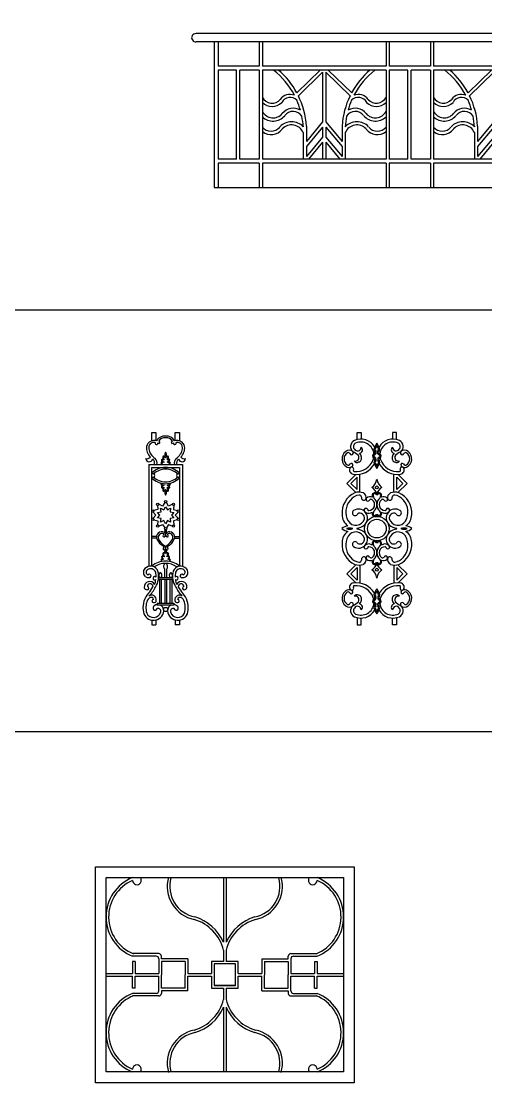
# Model space of a CAD drawing. Extents: x 12262 to 40734, y 30451 to 49613.
# Drawn here: x 30353 to 32506, y 35573 to 40489 of the extents above; entities that cross this region are included whole.
import ezdxf

# ---------------------------------------------------------------- set-up
doc = ezdxf.new("R2010")
doc.units = 0
doc.header["$LTSCALE"] = 0.85
doc.header["$MEASUREMENT"] = 0
doc.layers.get('0').update_dxf_attribs({"linetype": 'CONTINUOUS'})
doc.layers.add('www.cad-blocks.net', color=7, linetype='CONTINUOUS')

# ---------------------------------------------------------------- blocks, each defined once
blk = doc.blocks.new('A$C42CD0054')
for p, q in [((3673, 841.4), (3673, 0)), ((3673, 784), (20.4, 784)), ((3673, 746.5), (21.5, 746.5)), ((103.7, 746.5), (103.7, 71.5)), ((122.4, 746.5), (122.4, 634)), ((312.9, 746.5), (312.9, 634)), ((327.9, 746.5), (327.9, 634)), ((900.8, 746.5), (900.8, 634)), ((915.8, 746.5), (915.8, 634)), ((1106.3, 746.5), (1106.3, 634)), ((1121.3, 746.5), (1121.3, 634)), ((1694.2, 746.5), (1694.2, 634)), ((1709.2, 746.5), (1709.2, 634)), ((1899.7, 746.5), (1899.7, 634)), ((1914.7, 746.5), (1914.7, 634)), ((2487.6, 746.5), (2487.6, 634)), ((2502.6, 746.5), (2502.6, 634)), ((2693.1, 746.5), (2693.1, 634)), ((2708.1, 746.5), (2708.1, 634)), ((3281, 746.5), (3281, 634)), ((3296, 746.5), (3296, 634)), ((3486.5, 746.5), (3486.5, 634)), ((3501.5, 746.5), (3501.5, 634)), ((312.9, 634), (122.4, 634)), ((122.4, 615.3), (122.4, 202.8)), ((208.1, 615.3), (122.4, 615.3)), ((208.1, 202.8), (208.1, 615.3)), ((223.1, 202.8), (223.1, 615.3)), ((312.9, 615.3), (223.1, 615.3)), ((312.9, 615.3), (312.9, 202.8)), ((900.8, 634), (327.9, 634)), ((327.9, 615.3), (327.9, 202.8)), ((900.8, 615.3), (327.9, 615.3)), ((596.1, 615.3), (487.2, 510.2)), ((606.9, 604.8), (494.4, 496.3)), ((606.9, 604.8), (606.9, 374.8)), ((621.9, 604.8), (621.9, 374.8)), ((621.9, 604.8), (734.3, 496.3)), ((632.6, 615.3), (741.5, 510.2)), ((900.8, 615.3), (900.8, 202.8)), ((1106.3, 634), (915.8, 634)), ((915.8, 615.3), (915.8, 202.8)), ((1001.5, 615.3), (915.8, 615.3)), ((1001.5, 202.8), (1001.5, 615.3)), ((1016.5, 202.8), (1016.5, 615.3)), ((1106.3, 615.3), (1016.5, 615.3)), ((1106.3, 615.3), (1106.3, 202.8)), ((1694.2, 634), (1121.3, 634)), ((1694.2, 615.3), (1121.3, 615.3)), ((1121.3, 615.3), (1121.3, 202.8)), ((1389.5, 615.3), (1280.7, 510.2)), ((1400.3, 604.8), (1287.8, 496.3)), ((1400.3, 604.8), (1400.3, 374.8)), ((1415.3, 604.8), (1415.3, 374.8)), ((1415.3, 604.8), (1527.7, 496.3)), ((1426.1, 615.3), (1534.9, 510.2)), ((1694.2, 615.3), (1694.2, 202.8)), ((1899.7, 634), (1709.2, 634)), ((1709.2, 615.3), (1709.2, 202.8)), ((1794.9, 615.3), (1709.2, 615.3)), ((1794.9, 202.8), (1794.9, 615.3)), ((1809.9, 202.8), (1809.9, 615.3)), ((1899.7, 615.3), (1809.9, 615.3)), ((1899.7, 615.3), (1899.7, 202.8)), ((2487.6, 634), (1914.7, 634)), ((1914.7, 615.3), (1914.7, 202.8)), ((2487.6, 615.3), (1914.7, 615.3)), ((2182.9, 615.3), (2074.1, 510.2)), ((2193.7, 604.8), (2081.2, 496.3)), ((2193.7, 604.8), (2193.7, 374.8)), ((2208.7, 604.8), (2208.7, 374.8)), ((2208.7, 604.8), (2321.1, 496.3)), ((2219.5, 615.3), (2328.3, 510.2)), ((2487.6, 615.3), (2487.6, 202.8)), ((2693.1, 634), (2502.6, 634)), ((2502.6, 615.3), (2502.6, 202.8)), ((2588.3, 615.3), (2502.6, 615.3)), ((2588.3, 202.8), (2588.3, 615.3)), ((2603.3, 202.8), (2603.3, 615.3)), ((2693.1, 615.3), (2603.3, 615.3)), ((2693.1, 615.3), (2693.1, 202.8)), ((3281, 634), (2708.1, 634)), ((2708.1, 615.3), (2708.1, 202.8)), ((3281, 615.3), (2708.1, 615.3)), ((2976.3, 615.3), (2867.5, 510.2)), ((2987.1, 604.8), (2874.6, 496.3)), ((2987.1, 604.8), (2987.1, 374.8)), ((3002.1, 604.8), (3114.5, 496.3)), ((3002.1, 604.8), (3002.1, 374.8)), ((3012.9, 615.3), (3121.7, 510.2)), ((3281, 615.3), (3281, 202.8)), ((3486.5, 634), (3296, 634)), ((3296, 615.3), (3296, 202.8)), ((3381.7, 615.3), (3296, 615.3)), ((3381.7, 202.8), (3381.7, 615.3)), ((3396.7, 202.8), (3396.7, 615.3)), ((3486.5, 615.3), (3396.7, 615.3)), ((3486.5, 615.3), (3486.5, 202.8)), ((3673, 634), (3501.5, 634)), ((3501.5, 615.3), (3501.5, 202.8)), ((3673, 615.3), (3501.5, 615.3)), ((516.9, 356.1), (516.9, 353)), ((606.9, 374.8), (531.9, 284.8)), ((531.9, 356.1), (531.9, 284.8)), ((606.9, 351.3), (531.9, 261.3)), ((606.9, 351.3), (606.9, 304.5)), ((621.9, 374.8), (696.9, 284.8)), ((621.9, 351.3), (621.9, 304.5)), ((621.9, 351.3), (696.9, 261.3)), ((696.9, 356.1), (696.9, 284.8)), ((711.9, 356.1), (711.9, 353)), ((1310.3, 356.1), (1310.3, 353)), ((1400.3, 374.8), (1325.3, 284.8)), ((1325.3, 356.1), (1325.3, 284.8)), ((1400.3, 351.3), (1325.3, 261.3)), ((1400.3, 351.3), (1400.3, 304.5)), ((1415.3, 374.8), (1490.3, 284.8)), ((1415.3, 351.3), (1415.3, 304.5)), ((1415.3, 351.3), (1490.3, 261.3)), ((1490.3, 356.1), (1490.3, 284.8)), ((1505.3, 356.1), (1505.3, 353)), ((2103.7, 356.1), (2103.7, 353)), ((2193.7, 374.8), (2118.7, 284.8)), ((2118.7, 356.1), (2118.7, 284.8)), ((2193.7, 351.3), (2118.7, 261.3)), ((2193.7, 351.3), (2193.7, 304.5)), ((2208.7, 374.8), (2283.7, 284.8)), ((2208.7, 351.3), (2283.7, 261.3)), ((2208.7, 351.3), (2208.7, 304.5)), ((2283.7, 356.1), (2283.7, 284.8)), ((2298.7, 356.1), (2298.7, 353)), ((2897.1, 356.1), (2897.1, 353)), ((2987.1, 374.8), (2912.1, 284.8)), ((2912.1, 356.1), (2912.1, 284.8)), ((2987.1, 351.3), (2912.1, 261.3)), ((2987.1, 351.3), (2987.1, 304.5)), ((3002.1, 374.8), (3077.1, 284.8)), ((3002.1, 351.3), (3077.1, 261.3)), ((3002.1, 351.3), (3002.1, 304.5)), ((3077.1, 356.1), (3077.1, 284.8)), ((3092.1, 356.1), (3092.1, 353)), ((516.9, 326.1), (516.9, 202.8)), ((606.9, 304.5), (531.9, 214.5)), ((621.9, 304.5), (696.9, 214.5)), ((711.9, 326.1), (711.9, 202.8)), ((1310.3, 326.1), (1310.3, 202.8)), ((1400.3, 304.5), (1325.3, 214.5)), ((1415.3, 304.5), (1490.3, 214.5)), ((1505.3, 326.1), (1505.3, 202.8)), ((2103.7, 326.1), (2103.7, 202.8)), ((2193.7, 304.5), (2118.7, 214.5)), ((2208.7, 304.5), (2283.7, 214.5)), ((2298.7, 326.1), (2298.7, 202.8)), ((2897.1, 326.1), (2897.1, 202.8)), ((2987.1, 304.5), (2912.1, 214.5)), ((3002.1, 304.5), (3077.1, 214.5)), ((3092.1, 326.1), (3092.1, 202.8)), ((531.9, 261.3), (531.9, 214.5)), ((606.9, 281.1), (541.6, 202.8)), ((606.9, 281.1), (606.9, 202.8)), ((621.9, 281.1), (621.9, 202.8)), ((621.9, 281.1), (687.1, 202.8)), ((696.9, 261.3), (696.9, 214.5)), ((1325.3, 261.3), (1325.3, 214.5)), ((1400.3, 281.1), (1335, 202.8)), ((1400.3, 281.1), (1400.3, 202.8)), ((1415.3, 281.1), (1415.3, 202.8)), ((1415.3, 281.1), (1480.5, 202.8)), ((1490.3, 261.3), (1490.3, 214.5)), ((2118.7, 261.3), (2118.7, 214.5)), ((2193.7, 281.1), (2128.4, 202.8)), ((2193.7, 281.1), (2193.7, 202.8)), ((2208.7, 281.1), (2273.9, 202.8)), ((2208.7, 281.1), (2208.7, 202.8)), ((2283.7, 261.3), (2283.7, 214.5)), ((2912.1, 261.3), (2912.1, 214.5)), ((2987.1, 281.1), (2921.8, 202.8)), ((2987.1, 281.1), (2987.1, 202.8)), ((3002.1, 281.1), (3067.3, 202.8)), ((3002.1, 281.1), (3002.1, 202.8)), ((3077.1, 261.3), (3077.1, 214.5)), ((208.1, 202.8), (122.4, 202.8)), ((312.9, 202.8), (223.1, 202.8)), ((900.8, 202.8), (327.9, 202.8)), ((1001.5, 202.8), (915.8, 202.8)), ((1106.3, 202.8), (1016.5, 202.8)), ((1694.2, 202.8), (1121.3, 202.8)), ((1794.9, 202.8), (1709.2, 202.8)), ((1899.7, 202.8), (1809.9, 202.8)), ((2487.6, 202.8), (1914.7, 202.8)), ((2588.3, 202.8), (2502.6, 202.8)), ((2693.1, 202.8), (2603.3, 202.8)), ((3281, 202.8), (2708.1, 202.8)), ((3381.7, 202.8), (3296, 202.8)), ((3486.5, 202.8), (3396.7, 202.8)), ((3673, 202.8), (3501.5, 202.8)), ((312.9, 184), (122.4, 184)), ((122.4, 184), (122.4, 71.5)), ((312.9, 184), (312.9, 71.5)), ((900.8, 184), (327.9, 184)), ((327.9, 184), (327.9, 71.5)), ((900.8, 184), (900.8, 71.5)), ((1106.3, 184), (915.8, 184)), ((915.8, 184), (915.8, 71.5)), ((1106.3, 184), (1106.3, 71.5)), ((1694.2, 184), (1121.3, 184)), ((1121.3, 184), (1121.3, 71.5)), ((1694.2, 184), (1694.2, 71.5)), ((1899.7, 184), (1709.2, 184)), ((1709.2, 184), (1709.2, 71.5)), ((1899.7, 184), (1899.7, 71.5)), ((2487.6, 184), (1914.7, 184)), ((1914.7, 184), (1914.7, 71.5)), ((2487.6, 184), (2487.6, 71.5)), ((2693.1, 184), (2502.6, 184)), ((2502.6, 184), (2502.6, 71.5)), ((2693.1, 184), (2693.1, 71.5)), ((3281, 184), (2708.1, 184)), ((2708.1, 184), (2708.1, 71.5)), ((3281, 184), (3281, 71.5)), ((3486.5, 184), (3296, 184)), ((3296, 184), (3296, 71.5)), ((3486.5, 184), (3486.5, 71.5)), ((3673, 184), (3501.5, 184)), ((3501.5, 184), (3501.5, 71.5)), ((103.7, 71.5), (3673, 71.5))]:
    blk.add_line(p, q)
for centre, radius, start, end in [((18.9, 765.2), 18.9, 85.2186, 278.0119), ((156.5, 331), 361.2, 27.6638, 51.9144), ((156.5, 331), 376.2, 28.4544, 49.0869), ((1072.2, 331), 376.2, 130.9131, 151.5456), ((1072.2, 331), 361.2, 128.0856, 152.3362), ((949.9, 331), 361.2, 27.6638, 51.9144), ((949.9, 331), 376.2, 28.4544, 49.0869), ((1865.6, 331), 376.2, 130.9131, 151.5456), ((1865.6, 331), 361.2, 128.0856, 152.3362), ((1743.3, 331), 361.2, 27.6638, 51.9144), ((1743.3, 331), 376.2, 28.4544, 49.0869), ((2659, 331), 376.2, 130.9131, 151.5456), ((2659, 331), 361.2, 128.0856, 152.3362), ((2536.7, 331), 361.2, 27.6638, 51.9144), ((2536.7, 331), 376.2, 28.4544, 49.0869), ((3452.4, 331), 376.2, 130.9131, 151.5456), ((3452.4, 331), 361.2, 128.0856, 152.3362), ((3330.1, 331), 361.2, 27.6638, 51.9144), ((3330.1, 331), 376.2, 24.297, 49.0869), ((456.2, 445.8), 56.6, 69.1355, 143.5659), ((156.5, 331), 376.2, 3.8274, 26.0685), ((1072.2, 331), 376.2, 153.9315, 176.1726), ((772.5, 445.8), 56.6, 36.4341, 110.8645), ((1249.6, 445.8), 56.6, 69.1355, 143.5659), ((949.9, 331), 376.2, 3.8274, 26.0685), ((1865.6, 331), 376.2, 153.9315, 176.1726), ((1565.9, 445.8), 56.6, 36.4341, 110.8645), ((2043, 445.8), 56.6, 69.1355, 143.5659), ((1743.3, 331), 376.2, 3.8274, 26.0685), ((2659, 331), 376.2, 153.9315, 176.1726), ((2359.3, 445.8), 56.6, 36.4341, 110.8645), ((2836.5, 445.8), 56.6, 69.1355, 143.5659), ((2536.7, 331), 376.2, 3.8274, 26.0685), ((3452.4, 331), 376.2, 153.9315, 176.1726), ((3152.7, 445.8), 56.6, 36.4341, 110.8645), ((3629.9, 445.8), 56.6, 40.374, 143.5659), ((372.4, 513.1), 51, 209.2082, 318.8575), ((372.4, 513.1), 66, 227.5872, 313.3542), ((456.2, 445.8), 43.1, 43.4038, 153.3647), ((156.5, 331), 361.2, 15.7981, 23.5678), ((1072.2, 331), 361.2, 156.4322, 164.2019), ((772.5, 445.8), 43.1, 26.6353, 136.5962), ((856.3, 513.1), 66, 226.6458, 312.4128), ((856.3, 513.1), 51, 221.1425, 330.7918), ((1165.8, 513.1), 51, 209.2082, 318.8575), ((1165.8, 513.1), 66, 227.5872, 313.3542), ((1249.6, 445.8), 43.1, 43.4038, 153.3647), ((949.9, 331), 361.2, 15.7981, 23.5678), ((1865.6, 331), 361.2, 156.4322, 164.2019), ((1565.9, 445.8), 43.1, 26.6353, 136.5962), ((1649.7, 513.1), 66, 226.6458, 312.4128), ((1649.7, 513.1), 51, 221.1425, 330.7918), ((1959.2, 513.1), 51, 209.2082, 318.8575), ((1959.2, 513.1), 66, 227.5872, 313.3542), ((2043, 445.8), 43.1, 43.4038, 153.3647), ((1743.3, 331), 361.2, 15.7981, 23.5678), ((2659, 331), 361.2, 156.4322, 164.2019), ((2359.3, 445.8), 43.1, 26.6353, 136.5962), ((2443.1, 513.1), 66, 226.6458, 312.4128), ((2443.1, 513.1), 51, 221.1425, 330.7918), ((2752.6, 513.1), 51, 209.2082, 318.8575), ((2752.6, 513.1), 66, 227.5872, 313.3542), ((2836.5, 445.8), 43.1, 43.4038, 153.3647), ((2536.7, 331), 361.2, 15.7981, 23.5678), ((3452.4, 331), 361.2, 156.4322, 164.2019), ((3152.7, 445.8), 43.1, 26.6353, 136.5962), ((3236.5, 513.1), 66, 226.6458, 312.4128), ((3236.5, 513.1), 51, 221.1425, 330.7918), ((3546, 513.1), 51, 209.2082, 318.8575), ((3546, 513.1), 66, 227.5872, 313.3542), ((3629.9, 445.8), 43.1, 43.4038, 153.3647), ((3700.7, 486.3), 41, 195.4558, 227.4894), ((377.3, 450.9), 56.7, 209.2082, 318.8575), ((377.3, 450.9), 71.7, 226.3578, 318.8575), ((470.5, 376.1), 62.9, 57.7737, 143.5659), ((470.5, 376.1), 47.9, 33.2455, 143.5659), ((156.5, 331), 361.2, 3.4601, 11.398), ((1072.2, 331), 361.2, 168.602, 176.5399), ((758.2, 376.1), 47.9, 36.4341, 146.7545), ((758.2, 376.1), 62.9, 36.4341, 122.2263), ((851.4, 450.9), 71.7, 221.1425, 313.6422), ((851.4, 450.9), 56.7, 221.1425, 330.7918), ((1170.7, 450.9), 56.7, 209.2082, 318.8575), ((1170.7, 450.9), 71.7, 226.3578, 318.8575), ((1263.9, 376.1), 62.9, 57.7737, 143.5659), ((1263.9, 376.1), 47.9, 33.2455, 143.5659), ((949.9, 331), 361.2, 3.4601, 11.398), ((1865.6, 331), 361.2, 168.602, 176.5399), ((1551.6, 376.1), 47.9, 36.4341, 146.7545), ((1551.6, 376.1), 62.9, 36.4341, 122.2263), ((1644.8, 450.9), 71.7, 221.1425, 313.6422), ((1644.8, 450.9), 56.7, 221.1425, 330.7918), ((1964.1, 450.9), 56.7, 209.2082, 318.8575), ((1964.1, 450.9), 71.7, 226.3578, 318.8575), ((2057.3, 376.1), 62.9, 57.7737, 143.5659), ((2057.3, 376.1), 47.9, 33.2455, 143.5659), ((1743.3, 331), 361.2, 3.4601, 11.398), ((2659, 331), 361.2, 168.602, 176.5399), ((2345, 376.1), 47.9, 36.4341, 146.7545), ((2345, 376.1), 62.9, 36.4341, 122.2263), ((2438.2, 450.9), 71.7, 221.1425, 313.6422), ((2438.2, 450.9), 56.7, 221.1425, 330.7918), ((2757.6, 450.9), 56.7, 209.2082, 318.8575), ((2757.6, 450.9), 71.7, 226.3578, 318.8575), ((2850.7, 376.1), 62.9, 57.7737, 143.5659), ((2850.7, 376.1), 47.9, 33.2455, 143.5659), ((2536.7, 331), 361.2, 3.4601, 11.398), ((3452.4, 331), 361.2, 168.602, 176.5399), ((3138.4, 376.1), 47.9, 36.4341, 146.7545), ((3138.4, 376.1), 62.9, 36.4341, 122.2263), ((3231.6, 450.9), 71.7, 221.1425, 313.6422), ((3231.6, 450.9), 56.7, 221.1425, 330.7918), ((3551, 450.9), 56.7, 209.2082, 318.8575), ((3551, 450.9), 71.7, 226.3578, 319.3693), ((3644.1, 376.1), 62.9, 62.6823, 143.5659), ((3644.1, 376.1), 47.9, 52.942, 144.0404), ((368, 382.8), 50.9, 217.9346, 322.0654), ((463.1, 302.6), 73.6, 42.9606, 137.1616), ((463.1, 302.6), 58.6, 23.6632, 137.1616), ((765.6, 302.6), 73.6, 42.8384, 137.0394), ((765.6, 302.6), 58.6, 42.8384, 156.3368), ((860.7, 382.8), 50.9, 217.9346, 322.0654), ((1161.4, 382.8), 50.9, 217.9346, 322.0654), ((1256.5, 302.6), 73.6, 42.9606, 137.1616), ((1256.5, 302.6), 58.6, 23.6632, 137.1616), ((1559, 302.6), 73.6, 42.8384, 137.0394), ((1559, 302.6), 58.6, 42.8384, 156.3368), ((1654.1, 382.8), 50.9, 217.9346, 322.0654), ((1954.8, 382.8), 50.9, 217.9346, 322.0654), ((2049.9, 302.6), 73.6, 42.9606, 137.1616), ((2049.9, 302.6), 58.6, 23.6632, 137.1616), ((2352.4, 302.6), 73.6, 42.8384, 137.0394), ((2352.4, 302.6), 58.6, 42.8384, 156.3368), ((2447.5, 382.8), 50.9, 217.9346, 322.0654), ((2748.2, 382.8), 50.9, 217.9346, 322.0654), ((2843.3, 302.6), 73.6, 42.9606, 137.1616), ((2843.3, 302.6), 58.6, 23.6632, 137.1616), ((3145.8, 302.6), 73.6, 42.8384, 137.0394), ((3145.8, 302.6), 58.6, 42.8384, 156.3368), ((3240.9, 382.8), 50.9, 217.9346, 322.0654), ((3541.6, 382.8), 50.9, 217.9346, 322.0654), ((3636.7, 302.6), 73.6, 60.526, 137.1616), ((3636.7, 302.6), 58.6, 51.839, 137.1616), ((368, 382.8), 65.9, 232.4681, 322.0654), ((860.7, 382.8), 65.9, 217.9346, 307.5319), ((1161.4, 382.8), 65.9, 232.4681, 322.0654), ((1654.1, 382.8), 65.9, 217.9346, 307.5319), ((1954.8, 382.8), 65.9, 232.4681, 322.0654), ((2447.5, 382.8), 65.9, 217.9346, 307.5319), ((2748.2, 382.8), 65.9, 232.4681, 322.0654), ((3240.9, 382.8), 65.9, 217.9346, 307.5319), ((3541.6, 382.8), 65.9, 232.4681, 322.0654)]:
    blk.add_arc(centre, radius, start, end)
blk = doc.blocks.new('A$C39BF723B')
for p, q in [((22.5, 473.6), (22.5, 495)), ((22.5, 495), (33, 495)), ((33, 495), (33, 474)), ((82.7, 474), (82.7, 495)), ((82.7, 495), (93.2, 495)), ((93.2, 495), (93.2, 473.6)), ((14.4, 412.5), (101.4, 412.5)), ((14.4, 412.5), (14.4, 150.3)), ((101.4, 412.5), (101.4, 150.3)), ((21.9, 405), (93.9, 405)), ((21.9, 405), (21.9, 150.7)), ((93.9, 405), (93.9, 150.7)), ((36.7, 307.4), (37.8, 296.6)), ((50.2, 305.6), (40.3, 310)), ((55.6, 315), (50.2, 305.6)), ((53.3, 296.1), (57.9, 303.9)), ((57.9, 303.9), (62.4, 296.1)), ((65.5, 305.6), (60.1, 315)), ((75.4, 310), (65.5, 305.6)), ((79, 307.4), (77.9, 296.6)), ((25.9, 290.1), (33.1, 282)), ((33.1, 282), (25.9, 274)), ((37.8, 296.6), (27.2, 294.4)), ((37.1, 288.8), (46, 290.7)), ((43.1, 282), (37.1, 288.8)), ((37.1, 275.3), (43.1, 282)), ((46, 273.4), (37.1, 275.3)), ((46, 290.7), (45, 299.7)), ((45, 299.7), (53.3, 296.1)), ((45, 264.4), (46, 273.4)), ((62.4, 296.1), (70.7, 299.7)), ((70.7, 299.7), (69.8, 290.7)), ((69.8, 290.7), (78.7, 288.8)), ((78.7, 275.3), (69.8, 273.4)), ((69.8, 273.4), (70.7, 264.4)), ((78.7, 288.8), (72.6, 282)), ((72.6, 282), (78.7, 275.3)), ((77.9, 296.6), (88.5, 294.4)), ((89.9, 290.1), (82.7, 282)), ((82.7, 282), (89.9, 274)), ((27.2, 269.7), (37.8, 267.5)), ((37.8, 267.5), (36.7, 256.7)), ((40.3, 254.1), (50.2, 258.5)), ((53.3, 268), (45, 264.4)), ((50.2, 258.5), (55.6, 249.1)), ((57.9, 260.2), (53.3, 268)), ((62.4, 268), (57.9, 260.2)), ((65.5, 258.5), (60.1, 249.1)), ((70.7, 264.4), (62.4, 268)), ((65.5, 258.5), (75.4, 254.1)), ((88.5, 269.7), (77.9, 267.5)), ((77.9, 267.5), (79, 256.7)), ((34.5, 227.6), (21.9, 227.6)), ((34.5, 223.1), (21.9, 223.1)), ((81.2, 227.6), (93.9, 227.6)), ((81.2, 223.1), (93.9, 223.1)), ((55.6, 121.5), (55.6, 143.4)), ((60.1, 143.4), (60.1, 121.5)), ((39.2, 117.1), (76.4, 117.1)), ((39.8, 121.5), (76, 121.5)), ((42.1, 117.1), (42.1, 56.1)), ((46.6, 117.1), (46.6, 56.1)), ((55.6, 117.1), (55.6, 56.1)), ((60.1, 117.1), (60.1, 56.1)), ((69.1, 117.1), (69.1, 56.1)), ((73.6, 117.1), (73.6, 56.1)), ((36.4, 56.1), (79.4, 56.1)), ((36.4, 56.1), (36.4, 51.8)), ((79.4, 56.1), (79.4, 51.8)), ((36.4, 51.8), (79.4, 51.8)), ((22.5, 12.2), (22.5, 0)), ((22.5, 0), (33, 0)), ((33, 12.6), (33, 0)), ((82.7, 12.6), (82.7, 0)), ((93.2, 0), (82.7, 0)), ((93.2, 12.2), (93.2, 0))]:
    blk.add_line(p, q)
for centre, radius in [((37.5, 310.1), 2.81), ((57.9, 316.7), 2.81), ((78.2, 310.1), 2.81), ((24.9, 292.7), 2.81), ((24.9, 271.3), 2.81), ((90.8, 292.7), 2.81), ((90.8, 271.3), 2.81), ((37.5, 254), 2.81), ((57.9, 247.4), 2.81), ((78.2, 254), 2.81), ((57.9, 243), 1.63), ((57.9, 239.7), 1.63), ((57.9, 236.5), 1.63), ((57.9, 193.1), 1.63), ((57.9, 189.9), 1.63), ((57.9, 186.6), 1.63), ((57.9, 39.5), 5.37)]:
    blk.add_circle(centre, radius)
for centre, radius, start, end in [((28.4, 454.5), 20, 71.1216, 167.7363), ((28.5, 455.1), 14.3, 79.5381, 189.0642), ((34.3, 467.3), 3.73, 149.7275, 16.085), ((55.5, 462.6), 23.2, 84.0274, 152.3283), ((40.5, 469.6), 2.92, 204.7851, 95.512), ((54.8, 465), 16.4, 79.2607, 152.8292), ((60.3, 462.6), 23.2, 27.6717, 95.9726), ((60.9, 465), 16.4, 27.1708, 100.7394), ((75.2, 469.6), 2.92, 84.488, 335.2149), ((81.5, 467.3), 3.73, 163.915, 30.2725), ((87.3, 454.5), 20, 12.2637, 108.8784), ((87.3, 455.1), 14.3, 350.9358, 100.4619), ((42.2, 455.4), 33.5, 174.3246, 225.6424), ((52.7, 460.2), 39.1, 190.7943, 235.8657), ((74.1, 435), 18.7, 150.1356, 185.442), ((41.6, 435), 18.7, 354.558, 29.8644), ((63, 460.2), 39.1, 304.1343, 349.2057), ((73.5, 455.4), 33.5, 314.3576, 5.6754), ((9.8, 438.7), 11.5, 252.9572, 321.4047), ((15.8, 429), 9.41, 188.0869, 341.4639), ((19, 417.1), 10.6, 334.1112, 57.3286), ((22.3, 417.1), 13.6, 340.0319, 51.4679), ((50, 414.8), 4.5, 92.1182, 161.581), ((50.5, 416.5), 4.78, 183.7854, 237.4211), ((51, 421.4), 5.1, 87.9369, 143.3121), ((52.2, 424), 5.3, 175.7793, 243.3345), ((55.2, 407.7), 11, 97.5806, 131.4505), ((54.1, 418.3), 6.59, 200.7974, 241.0003), ((54.1, 413.4), 11.3, 89.2648, 116.2142), ((58.4, 427.6), 10.2, 203.2896, 242.7452), ((58.6, 430.1), 8.29, 152.2821, 206.0266), ((52.6, 429), 5.12, 55.2196, 104.5456), ((61.4, 429.9), 8.91, 167.018, 215.6457), ((51.1, 421.5), 10.6, 51.2423, 81.1257), ((65.6, 418.4), 13.8, 100.906, 124.7072), ((63.2, 429), 5.12, 75.4544, 124.7804), ((54.3, 429.9), 8.91, 324.3543, 12.982), ((61.7, 413.4), 11.3, 63.7858, 90.7352), ((57.4, 427.6), 10.2, 297.2548, 336.7104), ((60.6, 407.7), 11, 48.5495, 82.4194), ((57.1, 430.1), 8.29, 333.9734, 27.7179), ((64.8, 421.4), 5.1, 36.6879, 92.0631), ((61.7, 418.3), 6.59, 298.9997, 339.2026), ((63.6, 424), 5.3, 296.6655, 4.2207), ((65.8, 414.8), 4.5, 18.419, 87.8818), ((65.3, 416.5), 4.78, 302.5789, 356.2146), ((93.5, 417.1), 13.6, 128.5321, 199.9681), ((96.8, 417.1), 10.6, 122.6714, 205.8888), ((100, 429), 9.41, 198.5361, 351.9131), ((105.9, 438.7), 11.5, 218.5953, 287.0428), ((59.4, 350.9), 54.2, 91.6593, 133.9106), ((25.5, 384), 4.5, 216.3835, 143.6165), ((59.5, 350.8), 49.7, 92.0009, 131.027), ((56.3, 350.9), 49.7, 48.9586, 88.3407), ((56.3, 350.9), 54.2, 46.0894, 88.3407), ((90.3, 384), 4.5, 36.3835, 323.6165), ((59.4, 417.2), 54.2, 226.0894, 268.3407), ((59.4, 417.2), 49.7, 228.9586, 268.1903), ((50.5, 361.2), 4.78, 137.1227, 176.2146), ((50, 363), 4.5, 198.419, 267.8818), ((52.2, 353.7), 5.3, 116.6655, 184.2207), ((54.1, 359.5), 6.59, 136.9788, 159.2026), ((55.2, 370.1), 11, 228.5495, 262.4194), ((58.4, 350.1), 10.2, 117.2548, 156.7104), ((56.3, 417.2), 49.7, 271.8097, 311.0414), ((56.3, 417.2), 54.2, 271.6593, 313.9106), ((60.6, 370.1), 11, 277.5806, 311.4505), ((57.4, 350.1), 10.2, 23.2896, 62.7452), ((65.8, 363), 4.5, 272.1182, 341.581), ((63.6, 353.7), 5.3, 355.7793, 63.3345), ((61.7, 359.5), 6.59, 20.7974, 43.0212), ((65.3, 361.2), 4.78, 3.7854, 42.8773), ((51, 356.4), 5.1, 216.6879, 272.0631), ((54.1, 364.3), 11.3, 243.7858, 270.7352), ((58.6, 347.7), 8.29, 153.9734, 207.7179), ((52.6, 348.8), 5.12, 255.4544, 304.7804), ((61.4, 347.8), 8.91, 144.3543, 192.982), ((50.9, 356.8), 11.2, 279.6079, 307.9544), ((74.1, 342.8), 18.7, 174.558, 209.8644), ((65.4, 358.9), 13.3, 234.8724, 259.45), ((41.6, 342.8), 18.7, 330.1356, 5.442), ((63.2, 348.8), 5.12, 235.2196, 284.5456), ((61.7, 364.3), 11.3, 269.2648, 296.2142), ((54.3, 347.8), 8.91, 347.018, 35.6457), ((57.1, 347.7), 8.29, 332.2821, 26.0266), ((64.8, 356.4), 5.1, 267.9369, 323.3121), ((48.1, 225.7), 13.8, 60.5099, 203.606), ((71.1, 236.5), 39.1, 204.639, 239.3376), ((48.7, 225.4), 9.82, 64.5152, 203.1478), ((74, 237), 37.7, 204.1685, 239.6899), ((53.9, 229.2), 2.91, 119.4665, 318.5568), ((51.8, 233.1), 1.56, 293.5776, 47.4125), ((50.6, 231.9), 7.17, 319.6176, 53.2005), ((65.1, 231.9), 7.17, 126.7995, 220.3824), ((61.9, 229.2), 2.91, 221.4432, 60.5335), ((41.7, 237), 37.7, 300.3101, 335.8315), ((67.6, 225.7), 13.8, 336.394, 119.4901), ((63.9, 233.1), 1.56, 132.5875, 246.4224), ((67.1, 225.4), 9.82, 336.8522, 115.4848), ((44.7, 236.5), 39.1, 300.6624, 335.361), ((50.1, 200), 2.99, 306.7464, 71.0372), ((54.6, 195.9), 3.17, 148.3767, 339.4289), ((47, 197.1), 10.9, 347.7462, 42.5067), ((68.7, 197.1), 10.9, 137.4933, 192.2538), ((61.1, 195.9), 3.17, 200.5711, 31.6233), ((65.6, 200), 2.99, 108.9628, 233.2536), ((56.8, 111.7), 52.3, 88.8109, 131.8799), ((50, 165.1), 4.5, 92.1182, 161.581), ((50.5, 166.9), 4.78, 183.7854, 229.6281), ((52.2, 162.7), 6.22, 87.8351, 143.4461), ((52, 167.5), 4.89, 193.4572, 234.3598), ((52.6, 173.8), 5.03, 169.4989, 236.3439), ((50.9, 173.9), 3.4, 67.6072, 165.4737), ((52.2, 171.7), 4.08, 46.543, 138.6794), ((55.3, 174.3), 6.15, 179.1222, 242.8255), ((58.1, 181.9), 7.62, 161.9661, 219.9214), ((54.6, 181.3), 4.83, 47.5917, 142.0421), ((55.3, 180.1), 3.99, 49.7518, 132.9569), ((66.8, 182.6), 14.2, 178.2647, 213.6485), ((61.1, 181.3), 4.83, 37.9579, 132.4083), ((60.4, 180.1), 3.97, 46.98, 130.3041), ((59, 111.7), 52.3, 48.1201, 91.1891), ((48.9, 182.6), 14.2, 326.3515, 1.7353), ((63.6, 171.7), 4.08, 41.3206, 133.457), ((60.5, 174.3), 6.15, 297.1745, 0.8778), ((63.5, 162.7), 6.22, 36.5539, 92.1649), ((57.7, 181.9), 7.62, 320.0786, 18.0339), ((64.8, 173.9), 3.4, 14.5263, 112.3928), ((63.2, 173.8), 5.03, 303.6561, 10.5011), ((65.8, 165.1), 4.5, 18.419, 87.8818), ((63.8, 167.5), 4.89, 305.6402, 346.5428), ((65.3, 166.9), 4.78, 310.3719, 356.2146), ((14.6, 134.7), 14.1, 135.1773, 234.8627), ((19.3, 130.6), 20.3, 21.1116, 136.4093), ((14.2, 135.6), 6.79, 120.553, 256.5978), ((19.1, 130.1), 14.1, 20.62, 126.2627), ((56.8, 111.7), 46.4, 88.675, 126.9842), ((-12.5, 124.9), 52.4, 328.0266, 14.3847), ((61.6, 150), 8.88, 114.7084, 227.7256), ((54.2, 150), 8.88, 312.0521, 65.2916), ((58.9, 111.7), 46.4, 53.016, 91.3313), ((128.3, 124.9), 52.4, 165.6153, 211.9734), ((96.4, 130.6), 20.3, 43.5907, 158.8884), ((96.6, 130.1), 14.1, 53.7373, 159.38), ((101.6, 135.6), 6.79, 283.4022, 59.447), ((101.2, 134.7), 14.1, 305.1373, 44.8227), ((17, 97.2), 14.2, 29.1922, 185.078), ((13.7, 136.7), 15.3, 242.0029, 274.7819), ((16, 125.9), 4.58, 256.7849, 137.53), ((29.9, 119.7), 4.37, 35.3606, 310.8466), ((-11.9, 122), 45, 336.6212, 352.7896), ((-19.5, 124), 53, 358.0712, 12.0236), ((49.4, 127.1), 9.32, 138.986, 217.6572), ((44.1, 131.3), 2.64, 84.768, 132.14), ((44.7, 131.9), 2.04, 36.5857, 100.4496), ((38.3, 127.1), 10.1, 326.2929, 37.1089), ((77.4, 127.1), 10.1, 142.8911, 213.7071), ((71, 131.9), 2.04, 79.5504, 143.4143), ((71.6, 131.3), 2.64, 47.86, 95.232), ((66.4, 127.1), 9.32, 322.3428, 41.014), ((135.3, 124), 53, 167.9764, 181.9288), ((85.8, 119.7), 4.37, 229.1534, 144.6394), ((127.7, 122), 45, 187.2104, 203.3788), ((98.7, 97.2), 14.2, 354.922, 150.8078), ((99.8, 125.9), 4.58, 42.47, 283.2151), ((102.1, 136.7), 15.3, 265.2181, 297.9971), ((9.8, 97.2), 7.03, 189.6775, 272.2928), ((10.4, 94.2), 4.11, 265.8918, 83.2196), ((17.3, 98.8), 6.45, 99.4251, 184.3486), ((-49.9, 139.7), 86.3, 317.3374, 330.7117), ((-46.6, 136.6), 87.9, 314.3572, 333.3144), ((17.8, 97.7), 7.62, 358.3302, 101.4675), ((162.3, 136.6), 87.9, 206.6856, 225.6428), ((98, 97.7), 7.62, 78.5325, 181.6698), ((165.6, 139.7), 86.3, 209.2883, 222.6626), ((98.4, 98.8), 6.45, 355.6514, 80.5749), ((105.3, 94.2), 4.11, 96.7804, 274.1082), ((105.9, 97.2), 7.03, 267.7072, 350.3225), ((55.8, 44.2), 56.2, 138.7348, 186.3426), ((56.3, 44.3), 49.2, 158.2197, 196.5416), ((22, 58.3), 12.1, 85.5583, 159.4939), ((22.1, 64.3), 11.9, 351.2329, 127.6922), ((26.9, 61.2), 4.13, 89.545, 268.8623), ((22.3, 65.7), 4.66, 354.7444, 82.2981), ((27.8, 63.1), 6.12, 260.488, 354.9646), ((93.6, 64.3), 11.9, 52.3078, 188.7671), ((87.9, 63.1), 6.12, 185.0354, 279.512), ((93.5, 65.7), 4.66, 97.7019, 185.2556), ((88.9, 61.2), 4.13, 271.1377, 90.455), ((93.8, 58.3), 12.1, 20.5061, 94.4417), ((59.9, 44.2), 56.2, 353.6574, 41.2652), ((59.4, 44.3), 49.2, 343.4584, 21.7803), ((26.7, 38.5), 26.7, 181.2641, 343.7483), ((26.7, 38), 19.2, 203.9308, 345.3899), ((33.7, 43), 8.01, 129.2253, 203.3345), ((30.8, 43.1), 5.6, 216.8563, 346.9423), ((37.3, 36), 15.8, 341.7224, 123.4229), ((38.5, 35.2), 7.05, 343.8137, 108.1806), ((78.5, 36), 15.8, 56.5771, 198.2776), ((89.1, 38.5), 26.7, 196.2517, 358.7359), ((77.3, 35.2), 7.05, 71.8194, 196.1863), ((89.1, 38), 19.2, 194.6101, 336.0692), ((84.9, 43.1), 5.6, 193.0577, 323.1437), ((82.1, 43), 8.01, 336.6655, 50.7747)]:
    blk.add_arc(centre, radius, start, end)
blk = doc.blocks.new('A$C1D965785')
for p, q in [((39.2, 476.5), (39.2, 495)), ((39.2, 495), (49.7, 495)), ((49.7, 495), (49.7, 477.7)), ((140.8, 495), (130.3, 495)), ((130.3, 495), (130.3, 477.7)), ((140.8, 476.5), (140.8, 495)), ((35.5, 387), (12.4, 363.8)), ((46.4, 341.1), (46.4, 387.7)), ((133.6, 341.1), (133.6, 387.7)), ((144.5, 387), (167.6, 363.8)), ((12.4, 363.8), (35.8, 340.3)), ((38.9, 379.8), (23, 363.8)), ((23, 363.8), (38.9, 347.9)), ((38.9, 347.9), (38.9, 379.8)), ((141.1, 379.8), (157, 363.8)), ((141.1, 347.9), (141.1, 379.8)), ((157, 363.8), (141.1, 347.9)), ((167.6, 363.8), (144.2, 340.3)), ((12.4, 131.2), (35.8, 154.7)), ((23, 131.2), (38.9, 147.1)), ((38.9, 147.1), (38.9, 115.2)), ((46.4, 153.9), (46.4, 107.3)), ((133.6, 153.9), (133.6, 107.3)), ((141.1, 147.1), (141.1, 115.2)), ((157, 131.2), (141.1, 147.1)), ((167.6, 131.2), (144.2, 154.7)), ((35.5, 108), (12.4, 131.2)), ((38.9, 115.2), (23, 131.2)), ((141.1, 115.2), (157, 131.2)), ((144.5, 108), (167.6, 131.2)), ((39.2, 18.5), (39.2, 0)), ((49.7, 0), (49.7, 17.3)), ((130.3, 0), (130.3, 17.3)), ((140.8, 18.5), (140.8, 0)), ((39.2, 0), (49.7, 0)), ((140.8, 0), (130.3, 0))]:
    blk.add_line(p, q)
for centre, radius in [((89.9, 353.4), 3.85), ((90, 247.5), 31.5), ((90, 247.5), 24), ((89.9, 141.6), 3.85)]:
    blk.add_circle(centre, radius)
for centre, radius, start, end in [((39.5, 458.6), 17.2, 115.7088, 230.5177), ((39.5, 458.6), 9.67, 116.2509, 221.6234), ((48.9, 436.4), 41.3, 30.4454, 114.1681), ((48.9, 436.4), 33.8, 5.8037, 113.9812), ((161.4, 420.3), 85.3, 146.8204, 158.4473), ((18.6, 420.3), 85.3, 21.5527, 33.1796), ((131.1, 436.4), 41.3, 65.8319, 149.5546), ((131.1, 436.4), 33.8, 66.0188, 174.1963), ((140.5, 458.6), 9.67, 318.3766, 63.7491), ((140.5, 458.6), 17.2, 309.4823, 64.2912), ((24.3, 427), 24.1, 127.2574, 243.2823), ((23.7, 426.7), 18.3, 120.8755, 236.9042), ((18.7, 434.1), 15.1, 51.144, 126.8647), ((16.4, 438.5), 4.4, 27.0844, 117.7551), ((24.8, 442.3), 4.91, 202.0145, 46.6439), ((-0.6, 389.8), 62.8, 46.6839, 62.2807), ((40.3, 456.3), 9.06, 207.0966, 2.7233), ((44.6, 449.8), 8.44, 274.3477, 55.5053), ((35.4, 429.6), 15.3, 325.0669, 50.0651), ((85, 434.4), 6.17, 118.937, 234.9786), ((82.3, 443.2), 3.32, 264.1332, 39.2299), ((114.1, 461.9), 33.6, 197.8075, 209.77), ((82.3, 443.2), 6.32, 275.3138, 36.5731), ((161.4, 420.3), 82.3, 150.1664, 157.6861), ((114.1, 461.9), 30.6, 199.7955, 209.3904), ((18.6, 420.3), 82.3, 22.3139, 29.8336), ((97.7, 443.2), 6.32, 143.4269, 264.6862), ((65.9, 461.9), 30.6, 330.6096, 340.2045), ((97.7, 443.2), 3.32, 140.7701, 275.8668), ((65.9, 461.9), 33.6, 330.23, 342.1925), ((95, 434.4), 6.17, 305.0214, 61.063), ((135.4, 449.8), 8.44, 124.4947, 265.6523), ((144.6, 429.6), 15.3, 129.9349, 214.9331), ((139.7, 456.3), 9.06, 177.2767, 332.9034), ((180.6, 389.8), 62.8, 117.7193, 133.3161), ((155.2, 442.3), 4.91, 133.3561, 337.9855), ((161.3, 434.1), 15.1, 53.1353, 128.856), ((163.6, 438.5), 4.4, 62.2449, 152.9156), ((156.3, 426.7), 18.3, 303.0958, 59.1245), ((155.7, 427), 24.1, 296.7177, 52.7426), ((16.5, 415.4), 4.93, 235.8288, 340.2673), ((24.3, 411.2), 4.08, 330.991, 141.6679), ((37, 440.9), 54, 261.4549, 329.9865), ((36.6, 441.3), 47, 263.6473, 340.4044), ((34.5, 430.5), 9.38, 251.8482, 31.7962), ((38.5, 426.1), 8.29, 212.636, 302.6463), ((44.1, 423.8), 4.86, 256.6405, 322.3616), ((48.9, 436.4), 33.8, 341.1441, 347.75), ((80.7, 425.4), 4.08, 336.7525, 80.2286), ((85, 434.4), 3.17, 130.5183, 226.4266), ((130.6, 401.4), 51.3, 154.1391, 161.2343), ((161.4, 449.2), 85.3, 201.5527, 213.1796), ((80.7, 425.4), 7.08, 336.1143, 73.183), ((130.6, 401.4), 48.3, 154.0702, 159.9308), ((161.4, 449.2), 82.3, 202.3269, 209.8336), ((18.6, 449.2), 82.3, 330.1664, 337.6731), ((18.6, 449.2), 85.3, 326.8204, 338.4473), ((99.3, 425.4), 7.08, 106.817, 203.8857), ((49.4, 401.4), 48.3, 20.0692, 25.9298), ((99.3, 425.4), 4.08, 99.7714, 203.2475), ((49.4, 401.4), 51.3, 18.7657, 25.8609), ((143, 440.9), 54, 210.0135, 278.5451), ((95, 434.4), 3.17, 313.5734, 49.4817), ((131.1, 436.4), 33.8, 192.25, 198.8559), ((143.4, 441.3), 47, 199.5956, 276.3527), ((135.9, 423.8), 4.86, 217.6384, 283.3595), ((145.5, 430.5), 9.38, 148.2038, 288.1518), ((141.5, 426.1), 8.29, 237.3537, 327.364), ((155.7, 411.2), 4.08, 38.3321, 209.009), ((163.5, 415.4), 4.93, 199.7327, 304.1712), ((18.2, 417.1), 12.5, 247.7567, 320.9538), ((31, 398.6), 11.4, 150.0435, 259.7755), ((25, 400.6), 5.3, 336.2406, 136.5189), ((31.7, 396.9), 2.43, 139.792, 262.9779), ((148.3, 396.9), 2.43, 277.0221, 40.208), ((155, 400.6), 5.3, 43.4811, 203.7594), ((149, 398.6), 11.4, 280.2245, 29.9565), ((161.8, 417.1), 12.5, 219.0462, 292.2433), ((60.9, 378), 29.3, 303.1133, 353.5188), ((119.1, 378), 29.3, 186.4812, 236.8867), ((57.1, 287.9), 56.9, 114.5527, 184.4519), ((47.7, 301.5), 32.4, 96.3714, 143.1107), ((43.6, 307.9), 33.4, 70.681, 107.6528), ((44.8, 328.1), 5.59, 4.7403, 96.8264), ((56.8, 326.9), 6.61, 165.5077, 320.984), ((49.5, 327.2), 13.1, 340.0302, 67.3927), ((73.1, 314.7), 14.9, 67.3609, 129.3607), ((64.9, 330.4), 25.9, 15.0233, 62.394), ((85.1, 332.7), 7.45, 79.9707, 189.5681), ((108.2, 340.9), 31.9, 197.2585, 203.0949), ((85.3, 332.8), 5.23, 97.9721, 186.0627), ((99.8, 336), 20.1, 191.0303, 209.2739), ((84.6, 336), 1.94, 20.458, 90.3969), ((86, 335.6), 4.41, 37.5349, 85.3872), ((88.1, 337.2), 1.79, 195.6944, 40.1725), ((115.1, 330.4), 25.9, 117.606, 164.9767), ((91.9, 337.2), 1.79, 139.8275, 344.3056), ((94, 335.6), 4.41, 94.6128, 142.4651), ((94.9, 332.7), 7.45, 350.4319, 100.0293), ((95.4, 336), 1.94, 89.6031, 159.542), ((94.7, 332.8), 5.23, 353.9373, 82.0279), ((80.2, 336), 20.1, 330.7261, 348.9697), ((71.8, 340.9), 31.9, 336.9051, 342.7415), ((106.9, 314.7), 14.9, 50.6393, 112.6391), ((130.5, 327.2), 13.1, 112.6073, 199.9698), ((123.2, 326.9), 6.61, 219.016, 14.4923), ((136.4, 307.9), 33.4, 72.3472, 109.319), ((135.2, 328.1), 5.59, 83.1736, 175.2597), ((132.3, 301.5), 32.4, 36.8893, 83.6286), ((122.9, 287.9), 56.9, 355.5481, 65.4473), ((55.9, 289.9), 46, 137.7187, 209.6339), ((66.9, 322.7), 4.77, 132.5628, 338.2457), ((68.9, 309.6), 15.4, 270.1166, 53.3681), ((75.3, 318.1), 4.84, 54.1973, 144.868), ((67.8, 309.4), 22.2, 311.2485, 49.2553), ((112.2, 309.4), 22.2, 130.7447, 228.7515), ((111.1, 309.6), 15.4, 126.6319, 269.8834), ((104.7, 318.1), 4.84, 35.132, 125.8027), ((113.1, 322.7), 4.77, 201.7543, 47.4372), ((124.1, 289.9), 46, 330.3661, 42.2813), ((34.8, 282.9), 34.4, 178.9706, 235.3902), ((33.9, 287.9), 7.01, 123.2822, 343.6533), ((43, 274.8), 22.9, 311.3224, 124.2611), ((45.9, 274.8), 12.3, 350.5494, 115.1747), ((62, 294.9), 4.76, 24.576, 222.6108), ((68.9, 301), 14, 221.946, 292.3845), ((68.5, 296.4), 2.25, 168.2127, 281.5812), ((67.8, 309.4), 22.2, 286.7412, 299.5357), ((85.1, 286), 7.45, 170.4319, 280.0293), ((108.2, 277.7), 31.9, 157.285, 162.7415), ((99.8, 282.6), 20.1, 149.8761, 168.9697), ((85.3, 285.9), 5.23, 173.9373, 262.0279), ((84.6, 282.6), 1.94, 269.6031, 339.542), ((88.1, 281.5), 1.79, 319.8275, 164.3056), ((86, 283), 4.41, 274.6128, 322.4651), ((91.9, 281.5), 1.79, 15.6944, 220.1725), ((94, 283), 4.41, 217.5349, 265.3872), ((94.9, 286), 7.45, 259.9707, 9.5681), ((95.4, 282.6), 1.94, 200.458, 270.3969), ((94.7, 285.9), 5.23, 277.9721, 6.0627), ((80.2, 282.6), 20.1, 11.0303, 30.1239), ((71.8, 277.7), 31.9, 17.2585, 22.715), ((112.2, 309.4), 22.2, 240.4643, 253.2588), ((111.1, 301), 14, 247.6155, 318.054), ((111.5, 296.4), 2.25, 258.4188, 11.7873), ((118, 294.9), 4.76, 317.3892, 155.424), ((137, 274.8), 22.9, 55.7389, 228.6776), ((134.1, 274.8), 12.3, 64.8253, 189.4506), ((146.1, 287.9), 7.01, 196.3467, 56.7178), ((145.2, 282.9), 34.4, 304.6098, 1.0294), ((19.9, 224.4), 30.5, 98.8111, 130.7597), ((19.9, 270.6), 30.5, 229.2403, 261.1889), ((19.9, 224.4), 24.5, 70.5636, 109.4364), ((19.9, 270.6), 24.5, 250.5636, 289.4364), ((35.7, 279.2), 23.2, 211.2914, 343.909), ((34.8, 282.9), 34.4, 276.0332, 312.6995), ((19.9, 224.4), 30.5, 49.2403, 52.6123), ((19.9, 270.6), 30.5, 307.3877, 310.7597), ((34.8, 212.1), 34.4, 47.3005, 83.9668), ((145.2, 282.9), 34.4, 227.3005, 263.9668), ((145.2, 212.1), 34.4, 96.0332, 132.6995), ((144.3, 279.2), 23.2, 196.091, 328.7086), ((160.1, 224.4), 30.5, 127.3877, 130.7597), ((160.1, 270.6), 30.5, 229.2403, 232.6123), ((160.1, 224.4), 24.5, 70.5636, 109.4364), ((160.1, 270.6), 24.5, 250.5636, 289.4364), ((160.1, 224.4), 30.5, 49.2403, 81.1889), ((160.1, 270.6), 30.5, 278.8111, 310.7597), ((34.8, 212.1), 34.4, 124.6098, 181.0294), ((55.9, 205.1), 46, 150.3661, 222.2813), ((35.7, 215.8), 23.2, 16.091, 148.7086), ((43, 220.2), 22.9, 235.7389, 48.6776), ((45.9, 220.2), 12.3, 244.8253, 9.4506), ((137, 220.2), 22.9, 131.3224, 304.2611), ((134.1, 220.2), 12.3, 170.5494, 295.1747), ((144.3, 215.8), 23.2, 31.2914, 163.909), ((124.1, 205.1), 46, 317.7187, 29.6339), ((145.2, 212.1), 34.4, 358.9706, 55.3902), ((57.1, 207.1), 56.9, 175.5481, 245.4473), ((33.9, 207.1), 7.01, 16.3467, 236.7178), ((62, 200.1), 4.76, 137.3892, 335.424), ((68.9, 194), 14, 67.6155, 138.054), ((68.5, 198.6), 2.25, 78.4188, 191.7873), ((68.9, 185.4), 15.4, 306.6319, 89.8834), ((67.8, 185.6), 22.2, 60.4643, 73.2588), ((85.1, 209), 7.45, 79.9707, 189.5681), ((108.2, 217.3), 31.9, 197.2585, 202.715), ((85.3, 209.1), 5.23, 97.9721, 186.0627), ((99.8, 212.4), 20.1, 191.0303, 210.1239), ((67.8, 185.6), 22.2, 310.7447, 48.7515), ((84.6, 212.4), 1.94, 20.458, 90.3969), ((86, 212), 4.41, 37.5349, 85.3872), ((88.1, 213.5), 1.79, 195.6944, 40.1725), ((112.2, 185.6), 22.2, 131.2485, 229.2553), ((91.9, 213.5), 1.79, 139.8275, 344.3056), ((94, 212), 4.41, 94.6128, 142.4651), ((94.9, 209), 7.45, 350.4319, 100.0293), ((95.4, 212.4), 1.94, 89.6031, 159.542), ((94.7, 209.1), 5.23, 353.9373, 82.0279), ((111.1, 185.4), 15.4, 90.1166, 233.3681), ((80.2, 212.4), 20.1, 329.8761, 348.9697), ((71.8, 217.3), 31.9, 337.285, 342.7415), ((112.2, 185.6), 22.2, 106.7412, 119.5357), ((111.1, 194), 14, 41.946, 112.3845), ((111.5, 198.6), 2.25, 348.2127, 101.5812), ((118, 200.1), 4.76, 204.576, 42.6108), ((146.1, 207.1), 7.01, 303.2822, 163.6533), ((122.9, 207.1), 56.9, 294.5527, 4.4519), ((47.7, 193.5), 32.4, 216.8893, 263.6286), ((44.8, 166.9), 5.59, 263.1736, 355.2597), ((56.8, 168.1), 6.61, 39.016, 194.4923), ((49.5, 167.8), 13.1, 292.6073, 19.9698), ((66.9, 172.3), 4.77, 21.7543, 227.4372), ((73.1, 180.3), 14.9, 230.6393, 292.6391), ((75.3, 176.9), 4.84, 215.132, 305.8027), ((108.2, 154.1), 31.9, 156.9051, 162.7415), ((99.8, 159), 20.1, 150.7261, 168.9697), ((80.2, 159), 20.1, 11.0303, 29.2739), ((106.9, 180.3), 14.9, 247.3609, 309.3607), ((71.8, 154.1), 31.9, 17.2585, 23.0949), ((104.7, 176.9), 4.84, 234.1973, 324.868), ((113.1, 172.3), 4.77, 312.5628, 158.2457), ((130.5, 167.8), 13.1, 160.0302, 247.3927), ((123.2, 168.1), 6.61, 345.5077, 140.984), ((135.2, 166.9), 5.59, 184.7403, 276.8264), ((132.3, 193.5), 32.4, 276.3714, 323.1107), ((43.6, 187.1), 33.4, 252.3472, 289.319), ((64.9, 164.6), 25.9, 297.606, 344.9767), ((60.9, 117.1), 29.3, 6.4812, 56.8867), ((85.1, 162.3), 7.45, 170.4319, 280.0293), ((85.3, 162.2), 5.23, 173.9373, 262.0279), ((84.6, 159), 1.94, 269.6031, 339.542), ((88.1, 157.8), 1.79, 319.8275, 164.3056), ((86, 159.4), 4.41, 274.6128, 322.4651), ((119.1, 117.1), 29.3, 123.1133, 173.5188), ((91.9, 157.8), 1.79, 15.6944, 220.1725), ((115.1, 164.6), 25.9, 195.0233, 242.394), ((94, 159.4), 4.41, 217.5349, 265.3872), ((94.9, 162.3), 7.45, 259.9707, 9.5681), ((95.4, 159), 1.94, 200.458, 270.3969), ((94.7, 162.2), 5.23, 277.9721, 6.0627), ((136.4, 187.1), 33.4, 250.681, 287.6528), ((24.3, 68), 24.1, 116.7177, 232.7426), ((23.7, 68.4), 18.3, 123.0958, 239.1245), ((18.2, 77.9), 12.5, 39.0462, 112.2433), ((16.5, 79.6), 4.93, 19.7327, 124.1712), ((31, 96.4), 11.4, 100.2245, 209.9565), ((25, 94.4), 5.3, 223.4811, 23.7594), ((24.3, 83.8), 4.08, 218.3321, 29.009), ((37, 54.1), 54, 30.0135, 98.5451), ((31.7, 98.1), 2.43, 97.0221, 220.208), ((36.6, 53.7), 47, 19.5956, 96.3527), ((161.4, 45.8), 85.3, 146.8204, 158.4473), ((161.4, 45.8), 82.3, 150.1664, 157.6731), ((18.6, 45.8), 85.3, 21.5527, 33.1796), ((18.6, 45.8), 82.3, 22.3269, 29.8336), ((143, 54.1), 54, 81.4549, 149.9865), ((143.4, 53.7), 47, 83.6473, 160.4044), ((148.3, 98.1), 2.43, 319.792, 82.9779), ((155, 94.4), 5.3, 156.2406, 316.5189), ((149, 96.4), 11.4, 330.0435, 79.7755), ((155.7, 83.8), 4.08, 150.991, 321.6679), ((161.8, 77.9), 12.5, 67.7567, 140.9538), ((163.5, 79.6), 4.93, 55.8288, 160.2673), ((156.3, 68.4), 18.3, 300.8755, 56.9042), ((155.7, 68), 24.1, 307.2574, 63.2823), ((24.8, 52.7), 4.91, 313.3561, 157.9855), ((-0.6, 105.2), 62.8, 297.7193, 313.3161), ((38.5, 68.9), 8.29, 57.3537, 147.364), ((34.5, 64.5), 9.38, 328.2038, 108.1518), ((48.9, 58.6), 33.8, 246.0188, 354.1963), ((44.1, 71.2), 4.86, 37.6384, 103.3595), ((35.4, 65.4), 15.3, 309.9349, 34.9331), ((85, 60.6), 6.17, 125.0214, 241.063), ((48.9, 58.6), 33.8, 12.25, 18.8559), ((80.7, 69.6), 4.08, 279.7714, 23.2475), ((85, 60.6), 3.17, 133.5734, 229.4817), ((82.3, 51.8), 3.32, 320.7701, 95.8668), ((130.6, 93.6), 51.3, 198.7657, 205.8609), ((80.7, 69.6), 7.08, 286.817, 23.8857), ((82.3, 51.8), 6.32, 323.4269, 84.6862), ((130.6, 93.6), 48.3, 200.0692, 205.9298), ((97.7, 51.8), 6.32, 95.3138, 216.5731), ((99.3, 69.6), 7.08, 156.1143, 253.183), ((49.4, 93.6), 48.3, 334.0702, 339.9308), ((97.7, 51.8), 3.32, 84.1332, 219.2299), ((99.3, 69.6), 4.08, 156.7525, 260.2286), ((49.4, 93.6), 51.3, 334.1391, 341.2343), ((95, 60.6), 3.17, 310.5183, 46.4266), ((131.1, 58.6), 33.8, 185.8037, 293.9812), ((131.1, 58.6), 33.8, 161.1441, 167.75), ((95, 60.6), 6.17, 298.937, 54.9786), ((144.6, 65.4), 15.3, 145.0669, 230.0651), ((135.9, 71.2), 4.86, 76.6405, 142.3616), ((145.5, 64.5), 9.38, 71.8482, 211.7962), ((141.5, 68.9), 8.29, 32.636, 122.6463), ((180.6, 105.2), 62.8, 226.6839, 242.2807), ((155.2, 52.7), 4.91, 22.0145, 226.6439), ((18.7, 60.9), 15.1, 233.1353, 308.856), ((16.4, 56.5), 4.4, 242.2449, 332.9156), ((39.5, 36.4), 17.2, 129.4823, 244.2912), ((39.5, 36.4), 9.67, 138.3766, 243.7491), ((48.9, 58.6), 41.3, 245.8319, 329.5546), ((40.3, 38.7), 9.06, 357.2767, 152.9034), ((44.6, 45.2), 8.44, 304.4947, 85.6523), ((114.1, 33.1), 33.6, 150.23, 162.1925), ((161.4, 74.7), 85.3, 201.5527, 213.1796), ((114.1, 33.1), 30.6, 150.6096, 160.2045), ((161.4, 74.7), 82.3, 202.3139, 209.8336), ((18.6, 74.7), 82.3, 330.1664, 337.6861), ((18.6, 74.7), 85.3, 326.8204, 338.4473), ((65.9, 33.1), 30.6, 19.7955, 29.3904), ((65.9, 33.1), 33.6, 17.8075, 29.77), ((131.1, 58.6), 41.3, 210.4454, 294.1681), ((135.4, 45.2), 8.44, 94.3477, 235.5053), ((139.7, 38.7), 9.06, 27.0966, 182.7233), ((140.5, 36.4), 9.67, 296.2509, 41.6234), ((140.5, 36.4), 17.2, 295.7088, 50.5177), ((161.3, 60.9), 15.1, 231.144, 306.8647), ((163.6, 56.5), 4.4, 207.0844, 297.7551)]:
    blk.add_arc(centre, radius, start, end)
blk = doc.blocks.new('A$C50182161')
for p, q in [((0, 1000), (1200, 1000)), ((0, 0), (0, 1000)), ((1200, 1000), (1200, 0)), ((50, 950), (1150, 950)), ((50, 50), (50, 950)), ((594, 950), (594, 650.5)), ((606, 950), (606, 650.5)), ((1150, 950), (1150, 50)), ((294, 598), (171.8, 598)), ((594, 613.7), (594, 562)), ((606, 613.7), (606, 562)), ((906, 598), (1028.2, 598)), ((282, 586), (171.8, 586)), ((172, 562), (172, 506)), ((184, 562), (172, 562)), ((184, 562), (184, 506)), ((294, 574), (294, 506)), ((306, 574), (306, 586)), ((428, 574), (306, 574)), ((416, 562), (306, 562)), ((306, 562), (306, 500)), ((416, 562), (416, 500)), ((428, 574), (428, 506)), ((538, 562), (538, 506)), ((594, 562), (538, 562)), ((650, 550), (550, 550)), ((550, 550), (550, 450)), ((662, 562), (606, 562)), ((650, 450), (650, 550)), ((662, 506), (662, 562)), ((772, 574), (772, 506)), ((772, 574), (894, 574)), ((784, 562), (894, 562)), ((784, 562), (784, 500)), ((894, 574), (894, 586)), ((894, 562), (894, 500)), ((906, 574), (906, 506)), ((918, 586), (1028.2, 586)), ((1016, 562), (1016, 506)), ((1016, 562), (1028, 562)), ((1028, 562), (1028, 506)), ((50, 506), (172, 506)), ((50, 494), (172, 494)), ((172, 438), (172, 494)), ((184, 506), (294, 506)), ((184, 438), (184, 494)), ((184, 494), (294, 494)), ((294, 426), (294, 494)), ((306, 438), (306, 500)), ((416, 438), (416, 500)), ((428, 506), (538, 506)), ((428, 494), (538, 494)), ((428, 426), (428, 494)), ((538, 494), (538, 438)), ((662, 506), (772, 506)), ((662, 494), (772, 494)), ((662, 438), (662, 494)), ((772, 426), (772, 494)), ((784, 438), (784, 500)), ((894, 438), (894, 500)), ((906, 506), (1016, 506)), ((906, 426), (906, 494)), ((906, 494), (1016, 494)), ((1016, 438), (1016, 494)), ((1028, 506), (1150, 506)), ((1028, 494), (1150, 494)), ((1028, 438), (1028, 494)), ((550, 450), (650, 450)), ((650, 450), (550, 450)), ((282, 414), (171.8, 414)), ((294, 402), (171.8, 402)), ((184, 438), (172, 438)), ((416, 438), (306, 438)), ((306, 426), (306, 414)), ((428, 426), (306, 426)), ((538, 438), (594, 438)), ((594, 438), (594, 386.3)), ((606, 438), (606, 386.3)), ((606, 438), (662, 438)), ((772, 426), (894, 426)), ((784, 438), (894, 438)), ((894, 426), (894, 414)), ((906, 402), (1028.2, 402)), ((918, 414), (1028.2, 414)), ((1016, 438), (1028, 438)), ((594, 349.5), (594, 50)), ((606, 349.5), (606, 50)), ((1150, 50), (50, 50)), ((1200, 0), (0, 0))]:
    blk.add_line(p, q)
for centre, radius, start, end in [((246.1, 768), 196.6, 112.1983, 247.8017), ((246.1, 768), 184.6, 113.7269, 247.8017), ((192.4, 937.8), 20.6, 182.3275, 36.3275), ((489.1, 909.3), 156.2, 164.2289, 258.5787), ((489.1, 909.3), 144.2, 164.2289, 258.7975), ((710.9, 909.3), 144.2, 281.2025, 15.7711), ((710.9, 909.3), 156.2, 281.4213, 15.7711), ((1007.6, 937.8), 20.6, 143.6725, 357.6725), ((953.9, 768), 184.6, 292.1983, 66.2731), ((953.9, 768), 196.6, 292.1983, 67.8017), ((400.2, 565), 199.9, 14.1008, 73.1377), ((400.2, 565), 211.9, 23.8033, 73.2972), ((799.8, 565), 211.9, 106.7028, 156.1967), ((799.8, 565), 199.9, 106.8623, 165.8992), ((294, 586), 12, 0, 90), ((906, 586), 12, 90, 180), ((282, 574), 12, 0, 90), ((918, 574), 12, 90, 180), ((246.1, 232), 196.6, 112.1983, 247.8017), ((246.1, 232), 184.6, 112.1983, 246.2731), ((282, 426), 12, 270, 0), ((294, 414), 12, 270, 0), ((906, 414), 12, 180, 270), ((918, 426), 12, 180, 270), ((953.9, 232), 184.6, 293.7269, 67.8017), ((953.9, 232), 196.6, 292.1983, 67.8017), ((400.2, 435), 199.9, 286.8623, 345.8992), ((400.2, 435), 211.9, 286.7028, 336.1967), ((799.8, 435), 199.9, 194.1008, 253.1377), ((799.8, 435), 211.9, 203.8033, 253.2972), ((489.1, 90.7), 156.2, 101.4213, 195.7711), ((489.1, 90.7), 144.2, 101.2025, 195.7711), ((710.9, 90.7), 144.2, 344.2289, 78.7975), ((710.9, 90.7), 156.2, 344.2289, 78.5787), ((192.4, 62.2), 20.6, 323.6725, 177.6725), ((1007.6, 62.2), 20.6, 2.3275, 216.3275)]:
    blk.add_arc(centre, radius, start, end)
blk = doc.blocks.new('FORMAT')
at = {"layer": 'www.cad-blocks.net', "color": 155, "true_color": 0x546d8e}
for p, q in [((14872.5, 39153.2), (35345.5, 39153.2)), ((14872.5, 37199.6), (35345.5, 37199.6))]:
    blk.add_line(p, q, dxfattribs=at)

msp = doc.modelspace()

# ---------------------------------------------------------------- block references
for name, p in [('FORMAT', (0, 0)), ('A$C42CD0054', (31142.6, 39647.6)), ('A$C50182161', (30696.4, 35573.4))]:
    msp.add_blockref(name, p)
at = {"xscale": 1.8, "yscale": 1.8, "zscale": 1.8}
for name, p in [('A$C39BF723B', (30917.8, 37694)), ('A$C1D965785', (31838.9, 37694))]:
    msp.add_blockref(name, p, dxfattribs=at)

doc.saveas('drawing.dxf')
